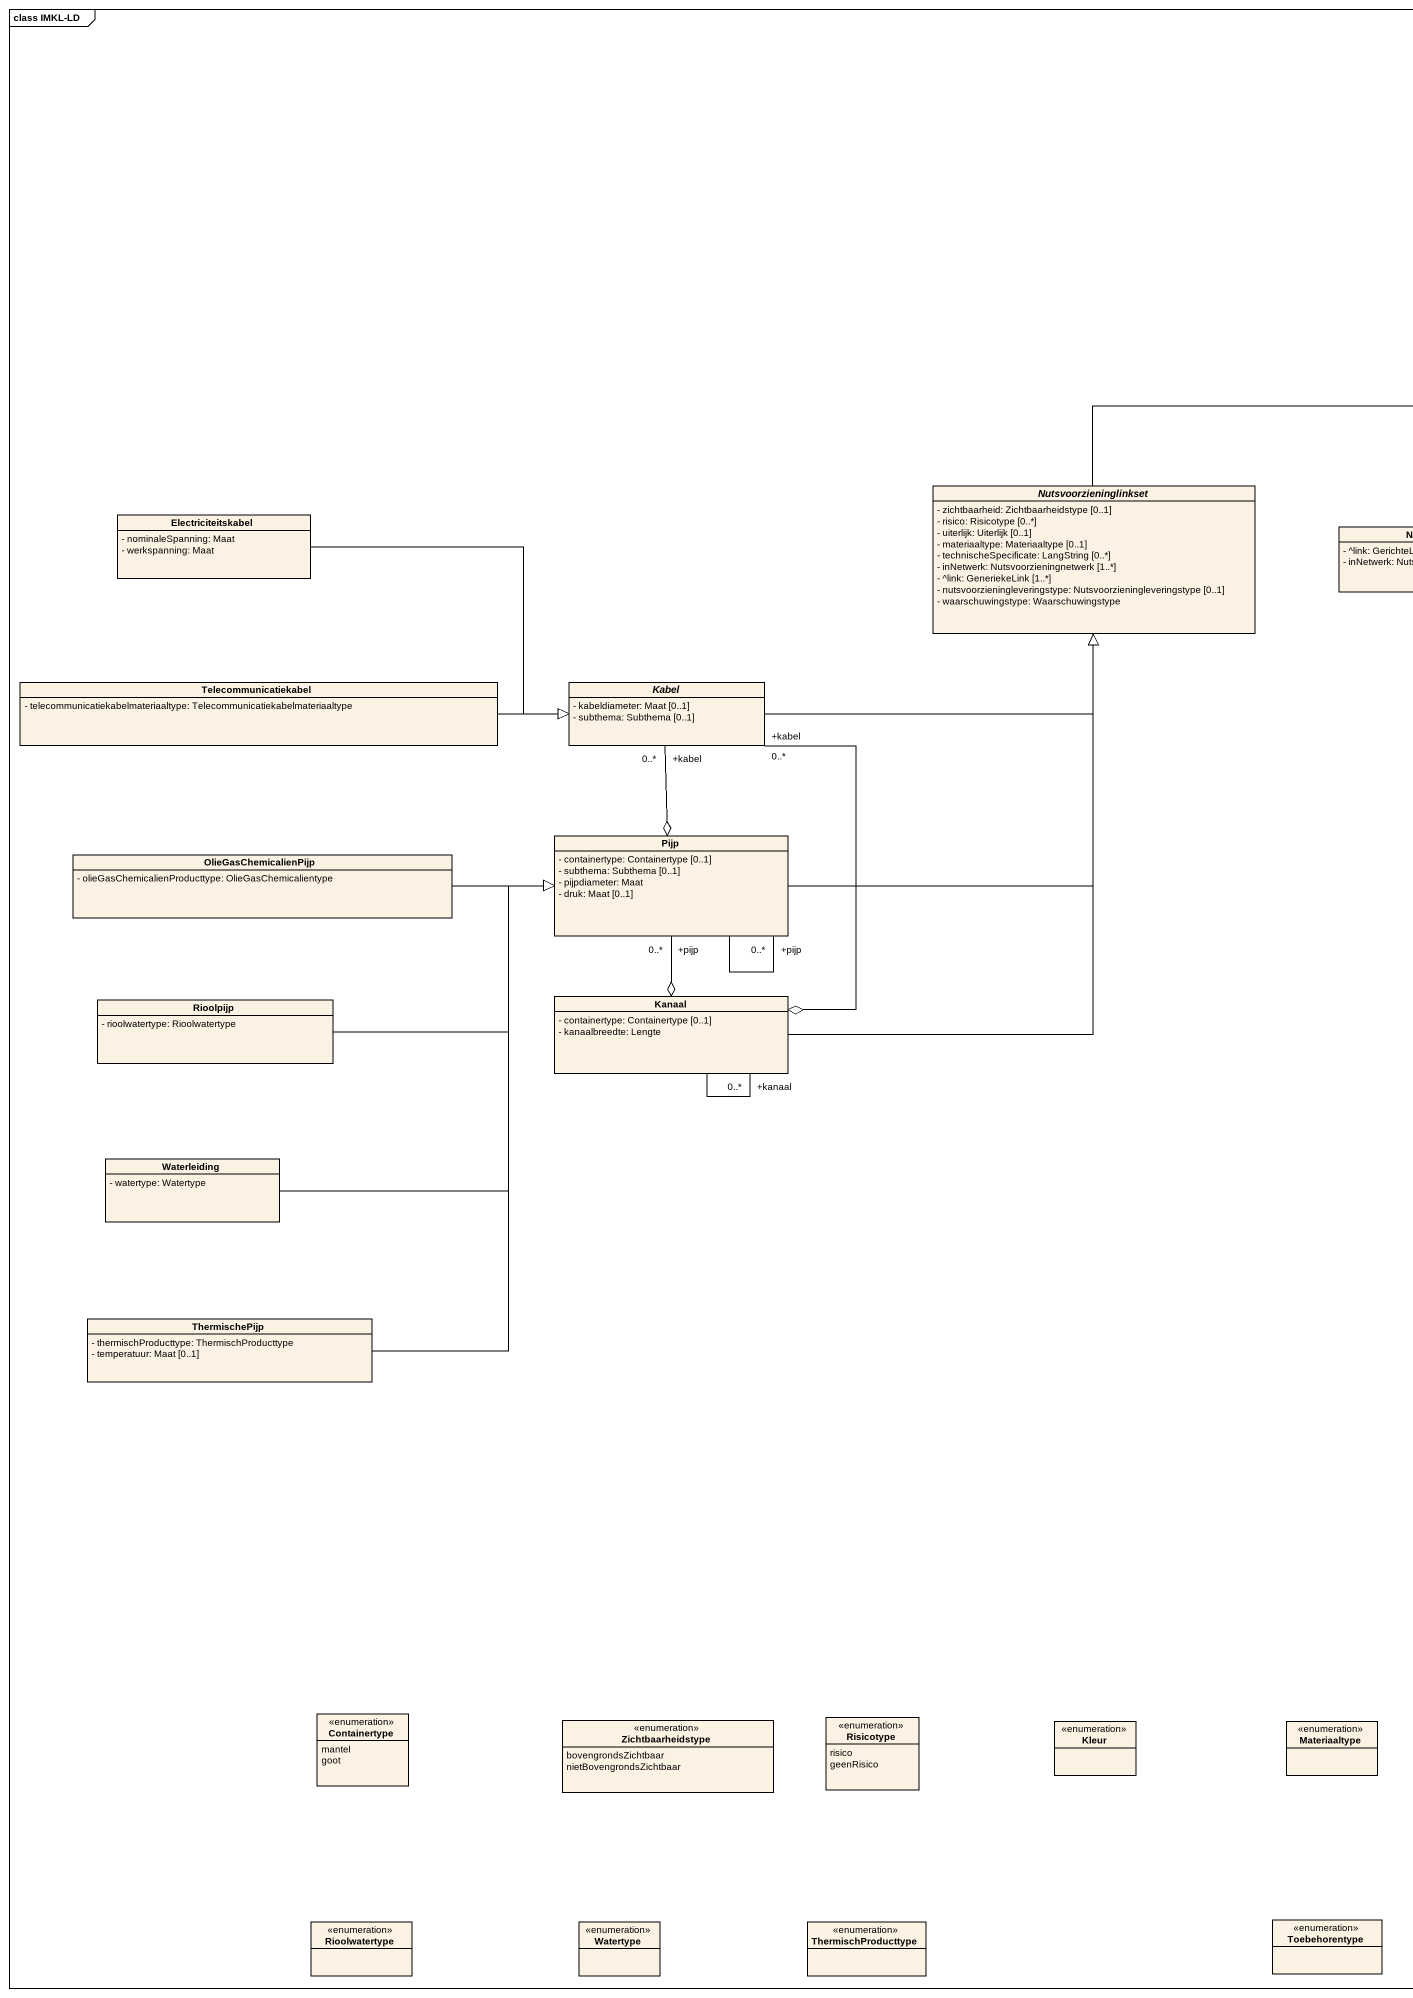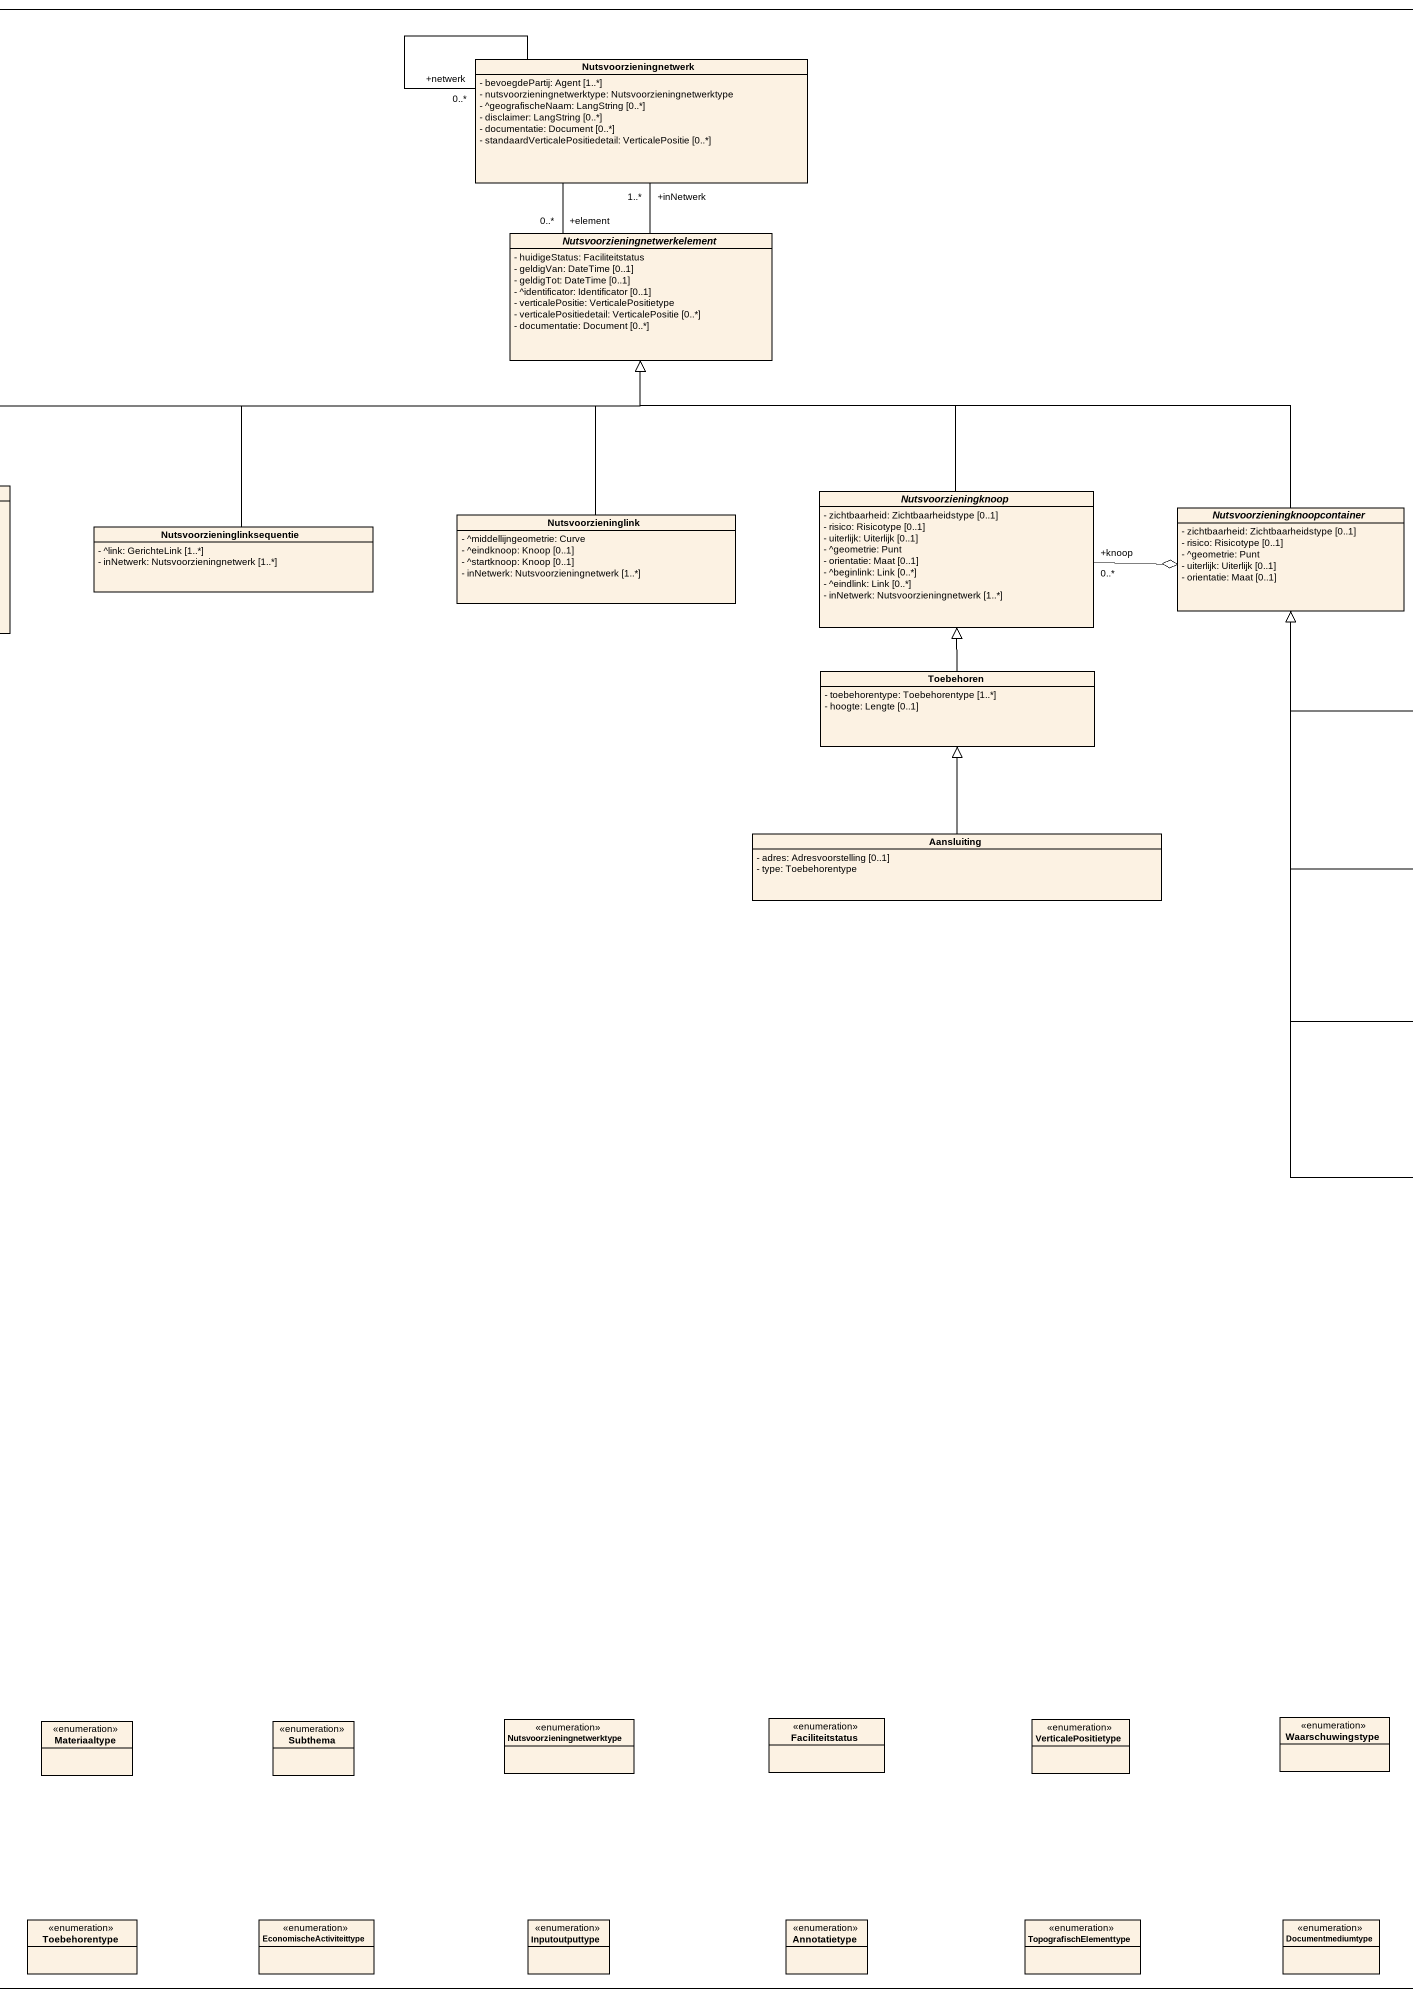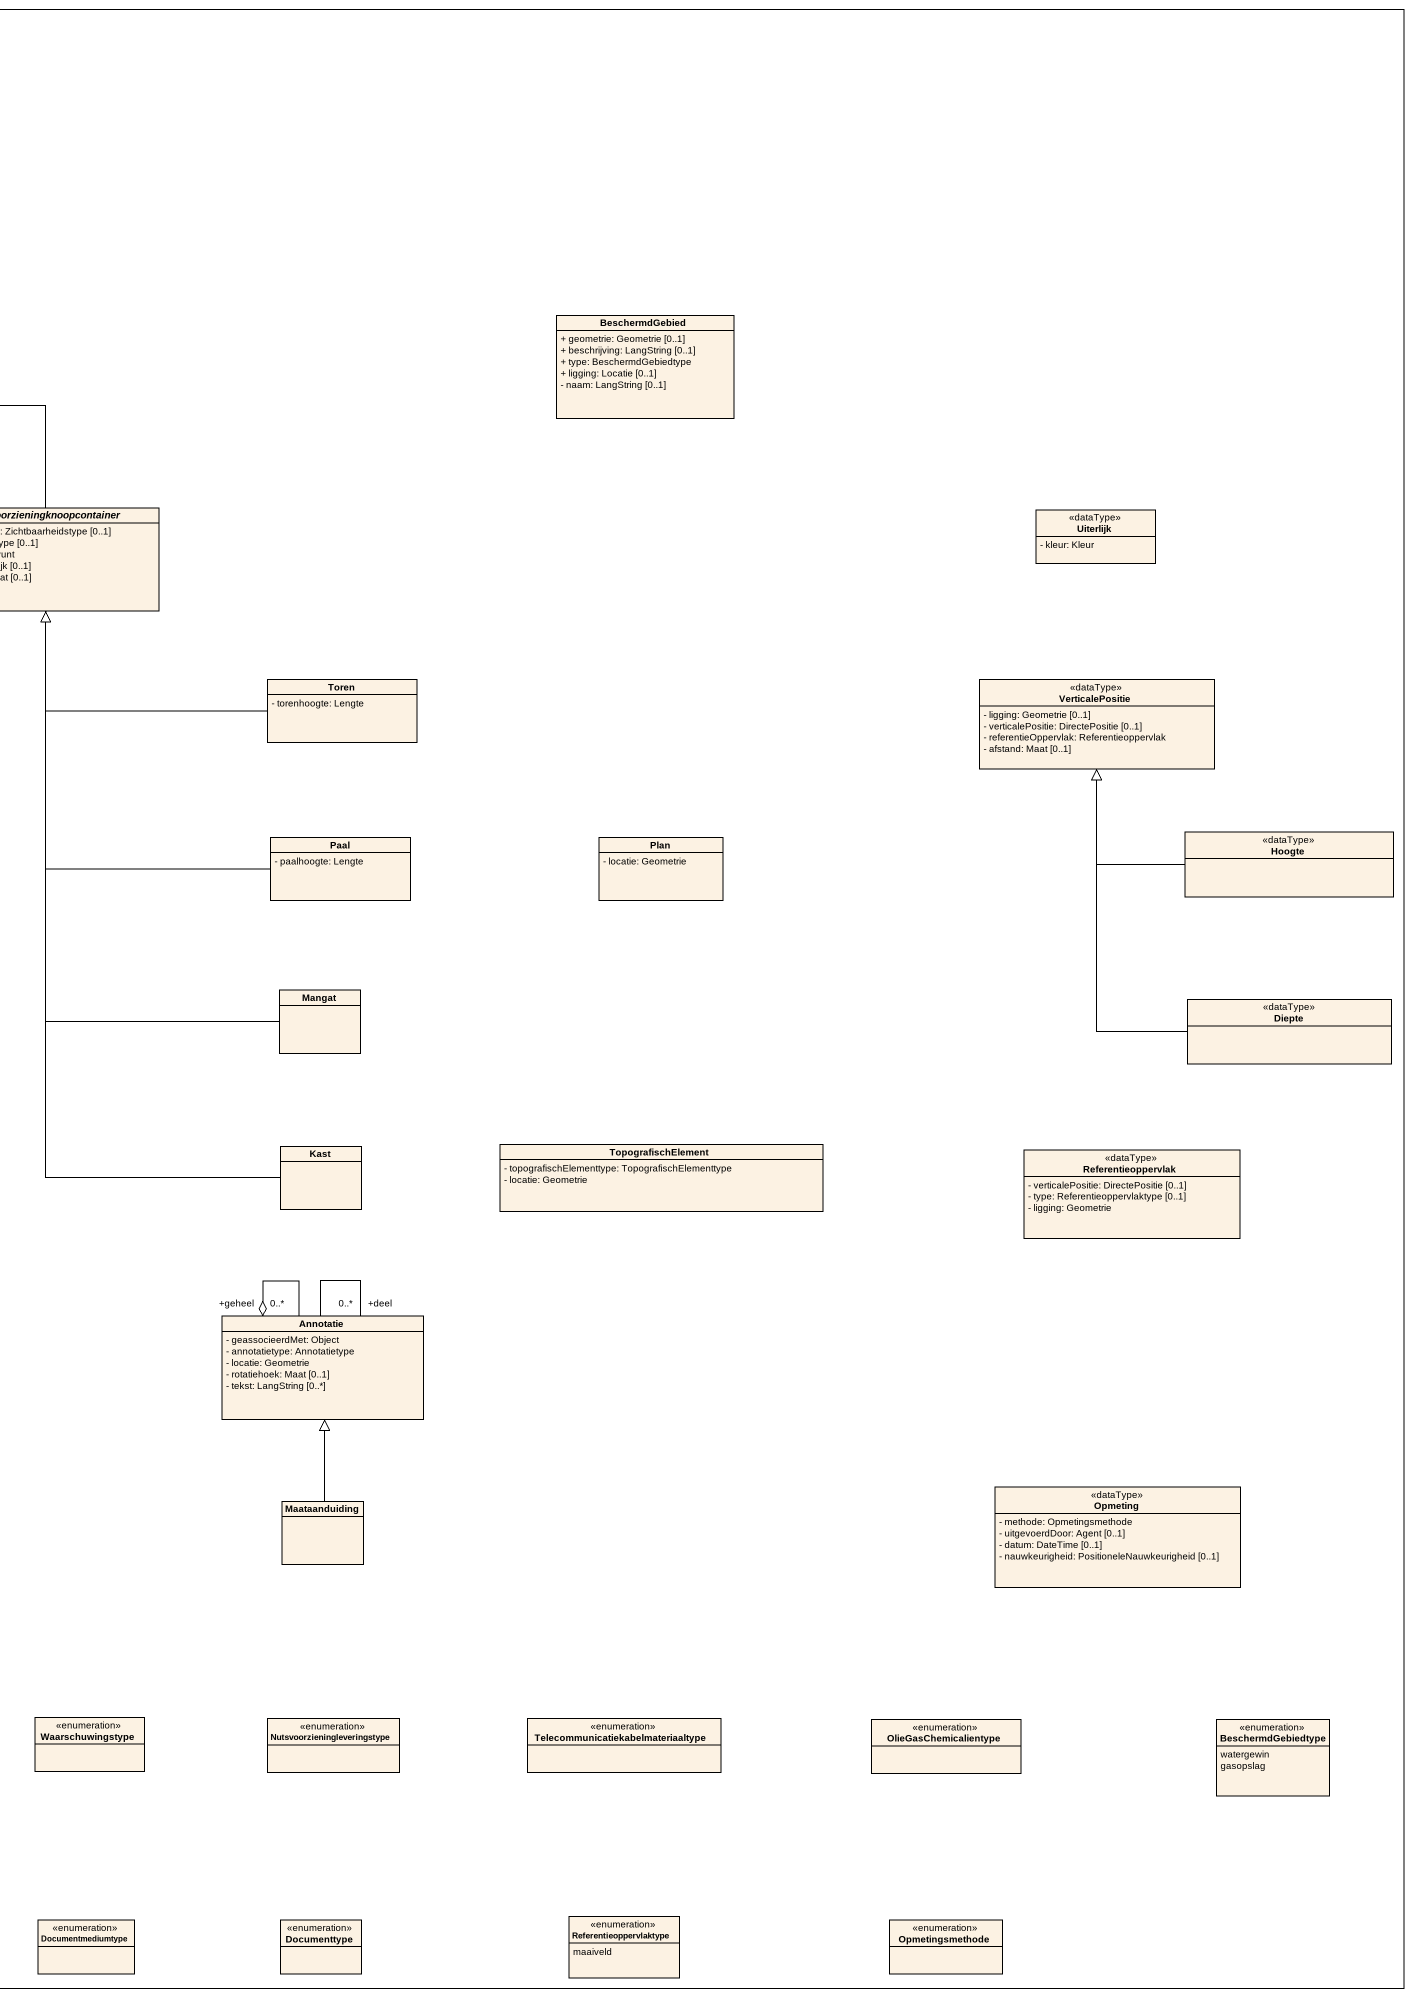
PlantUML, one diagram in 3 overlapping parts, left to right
@startuml
mainframe class IMKL-LD
hide circle
hide empty members
skinparam classAttributeIconSize 0
class Nutsvoorzieningnetwerk {
  - bevoegdePartij: Agent [1..*]
  - nutsvoorzieningnetwerktype: Nutsvoorzieningnetwerktype
  - ^geografischeNaam: LangString [0..*]
  - disclaimer: LangString [0..*]
  - documentatie: Document [0..*]
  - standaardVerticalePositiedetail: VerticalePositie [0..*]
}
abstract class "Nutsvoorzieningnetwerkelement" as Nutsvoorzieningnetwerkelemen {
  - huidigeStatus: Faciliteitstatus
  - geldigVan: DateTime [0..1]
  - geldigTot: DateTime [0..1]
  - ^identificator: Identificator [0..1]
  - verticalePositie: VerticalePositietype
  - verticalePositiedetail: VerticalePositie [0..*]
  - documentatie: Document [0..*]
}
class BeschermdGebied {
  + geometrie: Geometrie [0..1]
  + beschrijving: LangString [0..1]
  + type: BeschermdGebiedtype
  + ligging: Locatie [0..1]
  - naam: LangString [0..1]
}
abstract class Nutsvoorzieninglinkset {
  - zichtbaarheid: Zichtbaarheidstype [0..1]
  - risico: Risicotype [0..*]
  - uiterlijk: Uiterlijk [0..1]
  - materiaaltype: Materiaaltype [0..1]
  - technischeSpecificate: LangString [0..*]
  - inNetwerk: Nutsvoorzieningnetwerk [1..*]
  - ^link: GeneriekeLink [1..*]
  - nutsvoorzieningleveringstype: Nutsvoorzieningleveringstype [0..1]
  - waarschuwingstype: Waarschuwingstype
}
class Electriciteitskabel {
  - nominaleSpanning: Maat
  - werkspanning: Maat
}
class Nutsvoorzieninglinksequentie {
  - ^link: GerichteLink [1..*]
  - inNetwerk: Nutsvoorzieningnetwerk [1..*]
}
class Nutsvoorzieninglink {
  - ^middellijngeometrie: Curve
  - ^eindknoop: Knoop [0..1]
  - ^startknoop: Knoop [0..1]
  - inNetwerk: Nutsvoorzieningnetwerk [1..*]
}
abstract class Nutsvoorzieningknoop {
  - zichtbaarheid: Zichtbaarheidstype [0..1]
  - risico: Risicotype [0..1]
  - uiterlijk: Uiterlijk [0..1]
  - ^geometrie: Punt
  - orientatie: Maat [0..1]
  - ^beginlink: Link [0..*]
  - ^eindlink: Link [0..*]
  - inNetwerk: Nutsvoorzieningnetwerk [1..*]
}
abstract class "Nutsvoorzieningknoopcontainer" as Nutsvoorzieningknoopcontaine {
  - zichtbaarheid: Zichtbaarheidstype [0..1]
  - risico: Risicotype [0..1]
  - ^geometrie: Punt
  - uiterlijk: Uiterlijk [0..1]
  - orientatie: Maat [0..1]
}
class Uiterlijk <<dataType>> {
  - kleur: Kleur
}
class Telecommunicatiekabel {
  - telecommunicatiekabelmateriaaltype: Telecommunicatiekabelmateriaaltype
}
abstract class Kabel {
  - kabeldiameter: Maat [0..1]
  - subthema: Subthema [0..1]
}
class Toebehoren {
  - toebehorentype: Toebehorentype [1..*]
  - hoogte: Lengte [0..1]
}
class Toren {
  - torenhoogte: Lengte
}
class VerticalePositie <<dataType>> {
  - ligging: Geometrie [0..1]
  - verticalePositie: DirectePositie [0..1]
  - referentieOppervlak: Referentieoppervlak
  - afstand: Maat [0..1]
}
class OlieGasChemicalienPijp {
  - olieGasChemicalienProducttype: OlieGasChemicalientype
}
class Pijp {
  - containertype: Containertype [0..1]
  - subthema: Subthema [0..1]
  - pijpdiameter: Maat
  - druk: Maat [0..1]
}
class Aansluiting {
  - adres: Adresvoorstelling [0..1]
  - type: Toebehorentype
}
class Paal {
  - paalhoogte: Lengte
}
class Plan {
  - locatie: Geometrie
}
class Hoogte <<dataType>>
class Rioolpijp {
  - rioolwatertype: Rioolwatertype
}
class Kanaal {
  - containertype: Containertype [0..1]
  - kanaalbreedte: Lengte
}
class Mangat
class Diepte <<dataType>>
class Waterleiding {
  - watertype: Watertype
}
class Kast
class TopografischElement {
  - topografischElementtype: TopografischElementtype
  - locatie: Geometrie
}
class Referentieoppervlak <<dataType>> {
  - verticalePositie: DirectePositie [0..1]
  - type: Referentieoppervlaktype [0..1]
  - ligging: Geometrie
}
class ThermischePijp {
  - thermischProducttype: ThermischProducttype
  - temperatuur: Maat [0..1]
}
class Annotatie {
  - geassocieerdMet: Object
  - annotatietype: Annotatietype
  - locatie: Geometrie
  - rotatiehoek: Maat [0..1]
  - tekst: LangString [0..*]
}
class Maataanduiding
class Opmeting <<dataType>> {
  - methode: Opmetingsmethode
  - uitgevoerdDoor: Agent [0..1]
  - datum: DateTime [0..1]
  - nauwkeurigheid: PositioneleNauwkeurigheid [0..1]
}
enum Containertype {
  mantel
  goot
}
enum Zichtbaarheidstype {
  bovengrondsZichtbaar
  nietBovengrondsZichtbaar
}
enum Risicotype {
  risico
  geenRisico
}
enum Kleur
enum Materiaaltype
enum Subthema
enum Nutsvoorzieningnetwerktype
enum Faciliteitstatus
enum VerticalePositietype
enum Waarschuwingstype
enum Nutsvoorzieningleveringstype
enum "Telecommunicatiekabelmateriaaltype" as Telecommunicatiekabelmateria
enum OlieGasChemicalientype
enum BeschermdGebiedtype {
  watergewin
  gasopslag
}
enum Toebehorentype
enum EconomischeActiviteittype
enum Inputoutputtype
enum Annotatietype
enum TopografischElementtype
enum Documentmediumtype
enum Documenttype
enum Referentieoppervlaktype {
  maaiveld
}
enum Opmetingsmethode
enum Rioolwatertype
enum Watertype
enum ThermischProducttype
Nutsvoorzieningnetwerk -- "+netwerk\n0..*" Nutsvoorzieningnetwerk
Nutsvoorzieningnetwerk -- "+element\n0..*" Nutsvoorzieningnetwerkelemen
Nutsvoorzieningnetwerkelemen -up- "+inNetwerk\n1..*" Nutsvoorzieningnetwerk
Nutsvoorzieninglinkset -right-|> Nutsvoorzieningnetwerkelemen
Electriciteitskabel -right-|> Kabel
Nutsvoorzieninglinksequentie -up-|> Nutsvoorzieningnetwerkelemen
Nutsvoorzieninglink -up-|> Nutsvoorzieningnetwerkelemen
Nutsvoorzieningknoop -up-|> Nutsvoorzieningnetwerkelemen
Nutsvoorzieningknoop "+knoop\n0..*" -right-o Nutsvoorzieningknoopcontaine
Nutsvoorzieningknoopcontaine -left-|> Nutsvoorzieningnetwerkelemen
Telecommunicatiekabel -right-|> Kabel
Kabel -right-|> Nutsvoorzieninglinkset
Kabel "+kabel\n0..*" --o Pijp
Kabel "+kabel\n0..*" --o Kanaal
Toebehoren -up-|> Nutsvoorzieningknoop
Toren -left-|> Nutsvoorzieningknoopcontaine
OlieGasChemicalienPijp -right-|> Pijp
Pijp -up-|> Nutsvoorzieninglinkset
Pijp -- "+pijp\n0..*" Pijp
Pijp "+pijp\n0..*" --o Kanaal
Aansluiting -up-|> Toebehoren
Paal -up-|> Nutsvoorzieningknoopcontaine
Hoogte -up-|> VerticalePositie
Rioolpijp -right-|> Pijp
Kanaal -up-|> Nutsvoorzieninglinkset
Kanaal -- "+kanaal\n0..*" Kanaal
Mangat -up-|> Nutsvoorzieningknoopcontaine
Diepte -up-|> VerticalePositie
Waterleiding -up-|> Pijp
Kast -up-|> Nutsvoorzieningknoopcontaine
ThermischePijp -up-|> Pijp
Annotatie --o "+geheel\n0..*" Annotatie
Annotatie "+deel\n0..*" -- Annotatie
Maataanduiding -up-|> Annotatie
@enduml
